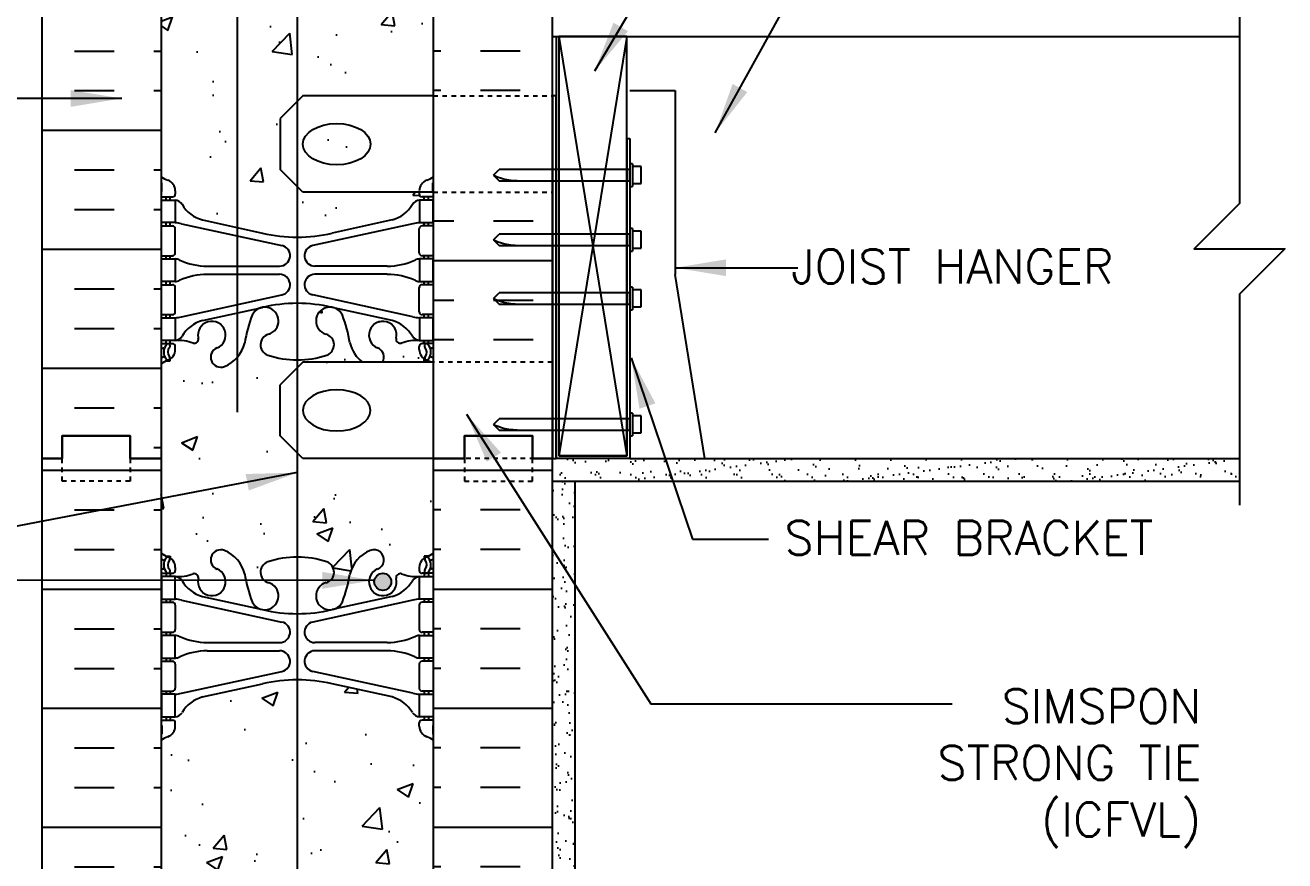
# Model space of a CAD drawing. Header units: inches. Extents: x 118.6 to 165.1, y -18.8 to 53.8.
# Drawn here: x 137.34 to 165.12, y 16.95 to 35.39 of the extents above; entities that cross this region are included whole.
import ezdxf
from ezdxf.enums import TextEntityAlignment as Align

# ---------------------------------------------------------------- set-up
doc = ezdxf.new("R2010")
doc.units = ezdxf.units.IN
doc.header["$LTSCALE"] = 0.5
doc.header["$MEASUREMENT"] = 0
doc.linetypes.add('DASHED2', pattern=[0.375, 0.25, -0.125])
doc.linetypes.add('HIDDEN2', pattern=[0.1875, 0.125, -0.0625])
for name, color, linetype in [('HATCH', 12, 'Continuous'), ('line25', 2, 'Continuous'), ('LINE3', 3, 'Continuous'), ('LINE50', 5, 'Continuous'), ('LINE9', 9, 'Continuous'), ('TEXT', 4, 'Continuous'), ('Web_Edge', 9, 'Continuous')]:
    doc.layers.add(name, color=color, linetype=linetype)
doc.styles.add('DIM', font='romans.shx', dxfattribs={"width": 0.7})
doc.styles.add('ROMANS', font='romans.shx', dxfattribs={"height": 1.125})
doc.dimstyles.new('ext_12', dxfattribs={"dimscale": 12, "dimtxt": 0.09375, "dimasz": 0.09375, "dimexe": 0.09375, "dimexo": 0.0625, "dimgap": 0.0625, "dimtad": 1, "dimdec": 1, "dimzin": 3, "dimdsep": 46, "dimlunit": 4, "dimtxsty": 'DIM', "dimcen": 0.09, "dimdle": 0.09375, "dimclrt": 4, "dimadec": 0, "dimazin": 0, "dimtfac": 1, "dimtdec": 1, "dimtmove": 2, "dimatfit": 3, "dimfxl": 1, "dimfrac": 2, "dimtolj": 1, "dimtzin": 0, "dimarcsym": 0})
pattern_1 = [(37.5, (91.6678, 6.57363), (-0.0157483, 0.481706), [0, -0.38, 0, -0.425, 0, -0.40625]), (7.5, (91.6678, 6.5736), (0.442444, 0.7055365), [0, -0.205, 0, -0.3425, 0, -0.13125]), (327.5, (91.3603, 6.57363), (0.7785355, 0.0014148), [0, -0.125, 0, -0.45, 0, -0.5875]), (317.5, (91.3603, 6.5736), (0.7515317, 0.219419), [0, -0.0625, 0, -0.295, 0, -0.3375])]

msp = doc.modelspace()

# ---------------------------------------------------------------- hatches: boundary and pattern name
at = {"layer": 'HATCH'}
h = msp.add_hatch(dxfattribs=at)
h.set_pattern_fill('AR-CONC', color=256, scale=0.5)
h.paths.add_polyline_path([(143.344, 8.828), (143.344, 7.828), (143.344, 6.828), (144.344, 7.828), (146.344, 7.828), (146.344, 9.917, 0.064398), (146.234, 9.983), (146.144, 9.983), (146.144, 10.024, -0.249069), (146.034, 10.232), (146.034, 10.299, -0.414214), (146.096, 10.362), (146.144, 10.362), (146.144, 10.432), (146.039, 10.432, 0.10046), (145.645, 10.374, -0.601435), (145.526, 10.479, 2.182095), (145.116, 10.266, -1), (144.952, 9.858, -0.24438), (144.504, 10.379, 0.053157), (144.338, 10.993, 1.553132), (143.98, 10.568, -0.735593), (143.992, 10.11, -0.082755), (143.344, 10.002, -0.082755), (142.695, 10.11, -0.735593), (142.708, 10.568, 1.553132), (142.35, 10.993, 0.053157), (142.184, 10.379, -0.24438), (141.736, 9.858, -1), (141.572, 10.266, 2.182095), (141.162, 10.479, -0.601435), (141.042, 10.374, 0.10046), (140.649, 10.432), (140.544, 10.432), (140.544, 10.362), (140.591, 10.362, -0.414214), (140.654, 10.299), (140.654, 10.232, -0.249069), (140.544, 10.024), (140.544, 9.983), (140.454, 9.983, 0.064398), (140.344, 9.917), (140.344, 7.828), (142.344, 7.828)])
h.paths.add_polyline_path([(146.344, 19.609, 0.082415), (146.2, 19.688, -0.317837), (146.034, 19.924), (146.034, 19.991, -0.414214), (146.096, 20.054), (146.144, 20.054), (146.144, 20.124), (146.039, 20.124, -0.188973), (145.883, 20.219, 0.196323), (145.434, 20.565), (144.112, 20.856, 0.057795), (143.344, 20.945, 0.057795), (142.576, 20.856), (141.254, 20.565, 0.196323), (140.805, 20.219, -0.188973), (140.649, 20.124), (140.544, 20.124), (140.544, 20.054), (140.591, 20.054, -0.414214), (140.654, 19.991), (140.654, 19.924, -0.317837), (140.487, 19.688, 0.082415), (140.344, 19.609), (140.344, 14.046, 0.082415), (140.487, 13.967, -0.317837), (140.654, 13.732), (140.654, 13.664, -0.414214), (140.591, 13.602), (140.544, 13.602), (140.544, 13.532), (140.649, 13.532, -0.188973), (140.805, 13.437, 0.196323), (141.254, 13.091), (142.576, 12.8, 0.057795), (143.344, 12.711, 0.057795), (144.112, 12.8), (145.434, 13.091, 0.196323), (145.883, 13.437, -0.188973), (146.039, 13.532), (146.144, 13.532), (146.144, 13.602), (146.096, 13.602, -0.414214), (146.034, 13.664), (146.034, 13.732, -0.317837), (146.2, 13.967, 0.082415), (146.344, 14.046)])
h.paths.add_polyline_path([(146.344, 25.828), (143.469, 25.828), (142.969, 26.328), (142.969, 27.453), (143.469, 27.953), (144.783, 27.953, -0.176192), (144.504, 28.379, 0.053157), (144.338, 28.993, 1.553132), (143.98, 28.568, -0.735593), (143.992, 28.11, -0.082755), (143.344, 28.002, -0.082755), (142.695, 28.11, -0.735593), (142.708, 28.568, 1.553132), (142.35, 28.993, 0.053157), (142.184, 28.379, -0.24438), (141.736, 27.858, -1), (141.572, 28.266, 2.182095), (141.162, 28.479, -0.601435), (141.042, 28.374, 0.10046), (140.649, 28.432), (140.544, 28.432), (140.544, 28.362), (140.591, 28.362, -0.414214), (140.654, 28.299), (140.654, 28.232, -0.249069), (140.544, 28.024), (140.544, 27.983), (140.454, 27.983, 0.064398), (140.344, 27.917), (140.344, 25.828), (140.344, 23.739, 0.064398), (140.454, 23.673), (140.544, 23.673), (140.544, 23.631, -0.249069), (140.654, 23.424), (140.654, 23.356, -0.414214), (140.591, 23.294), (140.544, 23.294), (140.544, 23.224), (140.649, 23.224, 0.10046), (141.042, 23.281, -0.601435), (141.162, 23.176, 2.182095), (141.572, 23.389, -1), (141.736, 23.798, -0.24438), (142.184, 23.277, 0.053157), (142.35, 22.663, 1.553132), (142.708, 23.087, -0.735593), (142.695, 23.545, -0.082755), (143.344, 23.653, -0.082755), (143.992, 23.545, -0.735593), (143.98, 23.087, 1.553132), (144.338, 22.663, 0.053157), (144.504, 23.277, -0.24438), (144.952, 23.798, -1), (145.116, 23.389, 2.182095), (145.526, 23.176, -0.601435), (145.645, 23.281, 0.10046), (146.039, 23.224), (146.144, 23.224), (146.144, 23.294), (146.096, 23.294, -0.414214), (146.034, 23.356), (146.034, 23.424, -0.249069), (146.144, 23.631), (146.144, 23.673), (146.234, 23.673, 0.064398), (146.344, 23.739)])
h.paths.add_polyline_path([(146.034, 28.232), (146.034, 28.299, -0.414214), (146.096, 28.362), (146.144, 28.362), (146.144, 28.432), (146.039, 28.432, 0.10046), (145.645, 28.374, -0.601435), (145.526, 28.479, 2.182095), (145.116, 28.266, -0.455774), (145.225, 27.953), (146.292, 27.953, 0.03269), (146.234, 27.983), (146.144, 27.983), (146.144, 28.024, -0.249069)], flags=17)
edge = h.paths.add_edge_path(flags=17)
edge.add_ellipse((144.214, 26.89), major_axis=(-0.746, 0), ratio=0.610344, start_angle=0, end_angle=360, ccw=False)
edge = h.paths.add_edge_path(flags=17)
edge.add_ellipse((144.214, 32.765), major_axis=(-0.746, 0), ratio=0.610344, start_angle=0, end_angle=360)
h.paths.add_polyline_path([(142.969, 33.328), (143.469, 33.828), (146.344, 33.828), (146.344, 37.609, 0.082415), (146.2, 37.688, -0.317837), (146.034, 37.924), (146.034, 37.991, -0.414214), (146.096, 38.054), (146.144, 38.054), (146.144, 38.124), (146.039, 38.124, -0.188973), (145.883, 38.219, 0.196323), (145.434, 38.565), (144.112, 38.856, 0.057795), (143.344, 38.945, 0.057795), (142.576, 38.856), (141.254, 38.565, 0.196323), (140.805, 38.219, -0.188973), (140.649, 38.124), (140.544, 38.124), (140.544, 38.054), (140.591, 38.054, -0.414214), (140.654, 37.991), (140.654, 37.924, -0.317837), (140.487, 37.688, 0.082415), (140.344, 37.609), (140.344, 32.046, 0.082415), (140.487, 31.967, -0.317837), (140.654, 31.732), (140.654, 31.664, -0.414214), (140.591, 31.602), (140.544, 31.602), (140.544, 31.532), (140.649, 31.532, -0.188973), (140.805, 31.437, 0.196323), (141.254, 31.091), (142.576, 30.8, 0.057795), (143.344, 30.711, 0.057795), (144.112, 30.8), (145.434, 31.091, 0.196323), (145.883, 31.437, -0.188973), (146.039, 31.532), (146.144, 31.532), (146.144, 31.602), (146.096, 31.602, -0.414214), (146.034, 31.664), (146.034, 31.703), (143.469, 31.703), (142.969, 32.203)])
h.paths.add_polyline_path([(146.2, 49.967, 0.082415), (146.344, 50.046), (146.344, 52.828), (144.344, 52.828), (143.344, 51.828), (143.344, 53.828), (142.344, 52.828), (140.344, 52.828), (140.344, 50.046, 0.082415), (140.487, 49.967, -0.317837), (140.654, 49.732), (140.654, 49.664, -0.414214), (140.591, 49.602), (140.544, 49.602), (140.544, 49.532), (140.649, 49.532, -0.188973), (140.805, 49.437, 0.196323), (141.254, 49.091), (142.576, 48.8, 0.057795), (143.344, 48.711, 0.057795), (144.112, 48.8), (145.434, 49.091, 0.196323), (145.883, 49.437, -0.188973), (146.039, 49.532), (146.144, 49.532), (146.144, 49.602), (146.096, 49.602, -0.414214), (146.034, 49.664), (146.034, 49.732, -0.317837)])
h = msp.add_hatch(dxfattribs=at)
h.set_pattern_fill('INSUL', color=256, scale=7, style=0)
h.set_pattern_definition([(0, (-2785.8178, -371.1817), (0, 2.625), []), (0, (-2785.8178, -370.3067), (0, 2.625), [0.875, -0.875]), (0, (-2785.8178, -369.4317), (0, 2.625), [0.875, -0.875])])
h.paths.add_polyline_path([(137.719, 25.828), (138.156, 25.828), (138.156, 26.328), (139.656, 26.328), (139.656, 25.828), (140.344, 25.828), (140.344, 43.828), (139.656, 43.828), (139.656, 44.328), (138.156, 44.328), (138.156, 43.828), (137.719, 43.828)])
h = msp.add_hatch(dxfattribs=at)
h.set_pattern_fill('INSUL', color=256, scale=7, style=0)
h.set_pattern_definition([(180, (3072.5054, -371.1817), (0, 2.625), []), (180, (3072.5054, -370.3067), (0, 2.625), [0.875, -0.875]), (180, (3072.5054, -369.4317), (0, 2.625), [0.875, -0.875])])
h.paths.add_polyline_path([(146.344, 33.828), (148.969, 33.828), (148.969, 43.828), (148.531, 43.828), (148.531, 44.328), (147.031, 44.328), (147.031, 43.828), (146.344, 43.828)])
h = msp.add_hatch(dxfattribs=at)
h.set_pattern_fill('INSUL', color=256, scale=7, style=0)
h.set_pattern_definition([(0, (91.6678, 6.5736), (0, 2.625), []), (0, (91.6678, 7.4486), (0, 2.625), [0.875, -0.875]), (0, (91.6678, 8.3236), (0, 2.625), [0.875, -0.875])])
h.paths.add_polyline_path([(148.969, 31.703), (146.344, 31.703), (146.344, 27.953), (148.969, 27.953)])
h = msp.add_hatch(dxfattribs=at)
h.set_pattern_fill('AR-CONC', color=256, scale=0.25, style=0)
h.set_pattern_definition([(50, (91.6678, 6.5736), (1.79315, -0.15688), [0.1875, -2.0625]), (355, (91.6678, 6.5736), (-0.34688, 1.88048), [0.15, -1.65]), (100.4514, (91.8172, 6.5606), (1.446273, 1.7236), [0.15935, -1.752855]), (46.184, (91.6678, 7.0736), (2.6681, -0.4138), [0.28125, -3.09375]), (96.6356, (91.8901, 7.0391), (2.33666, 2.4353), [0.23903, -2.62928]), (351.184, (91.6678, 7.0736), (2.33665, 2.4353), [0.225, -2.475]), (21, (91.9178, 6.9486), (1.492268, -1.006547), [0.1875, -2.0625]), (326, (91.9178, 6.9486), (0.60829, 1.812875), [0.15, -1.65]), (71.4514, (92.0421, 6.8648), (2.100557, 0.806326), [0.15935, -1.752855]), (37.5, (91.6678, 6.5736), (0.0303996, 0.8322346), [0, -1.63, 0, -1.675, 0, -1.65625]), (7.5, (91.6678, 6.5736), (0.657674, 0.986029), [0, -0.955, 0, -1.5925, 0, -0.63125]), (327.5, (91.1103, 6.5736), (1.334556, -0.056387), [0, -0.625, 0, -1.95, 0, -2.5875]), (317.5, (90.8603, 6.5736), (1.457965, 0.250262), [0, -0.8125, 0, -1.295, 0, -1.8375])])
h.paths.add_polyline_path([(146.034, 28.232), (146.034, 28.299, -0.414214), (146.096, 28.362), (146.144, 28.362), (146.144, 28.432), (146.039, 28.432, 0.10046), (145.645, 28.374, -0.601435), (145.526, 28.479, 2.182095), (145.116, 28.266, -0.455774), (145.225, 27.953), (146.292, 27.953, 0.03269), (146.234, 27.983), (146.144, 27.983), (146.144, 28.024, -0.249069)])
h = msp.add_hatch(dxfattribs=at)
h.set_pattern_fill('INSUL', color=256, scale=7, style=0)
h.set_pattern_definition([(0, (-2785.8178, -389.1817), (0, 2.625), []), (0, (-2785.8178, -388.3067), (0, 2.625), [0.875, -0.875]), (0, (-2785.8178, -387.4317), (0, 2.625), [0.875, -0.875])])
h.paths.add_polyline_path([(137.719, 7.828), (138.156, 7.828), (138.156, 8.328), (139.656, 8.328), (139.656, 7.828), (140.344, 7.828), (140.344, 25.828), (139.656, 25.828), (139.656, 26.328), (138.156, 26.328), (138.156, 25.828), (137.719, 25.828)])
h = msp.add_hatch(dxfattribs=at)
h.set_pattern_fill('INSUL', color=256, scale=7, style=0)
h.set_pattern_definition([(180, (3072.5054, -389.1817), (0, 2.625), []), (180, (3072.5054, -388.3067), (0, 2.625), [0.875, -0.875]), (180, (3072.5054, -387.4317), (0, 2.625), [0.875, -0.875])])
h.paths.add_polyline_path([(148.969, 7.828), (148.531, 7.828), (148.531, 8.328), (147.031, 8.328), (147.031, 7.828), (146.344, 7.828), (146.344, 25.828), (147.031, 25.828), (147.031, 26.328), (148.531, 26.328), (148.531, 25.828), (148.969, 25.828)])
h = msp.add_hatch(dxfattribs=at)
h.set_pattern_fill('AR-SAND', color=256, scale=0.25, style=0)
h.set_pattern_definition(pattern_1)
h.paths.add_polyline_path([(164.12, 25.328), (164.12, 25.828), (150.674, 25.828), (149.049, 25.828), (148.969, 25.828), (148.969, 25.328)])
h = msp.add_hatch(dxfattribs=at)
h.set_pattern_fill('AR-SAND', color=256, scale=0.25, style=0)
h.set_pattern_definition(pattern_1)
h.paths.add_polyline_path([(149.469, 25.328), (148.969, 25.328), (148.969, 7.828), (149.469, 7.828)])
at = {"layer": 'LINE3'}
msp.add_hatch(color=256, dxfattribs=at).paths.add_polyline_path([(145.416, 23.106, 1), (145.041, 23.106, 1)])

# ---------------------------------------------------------------- linework, layer by layer
at = {"layer": 'HATCH'}
for p, q in [((149.111, 35.14), (150.611, 25.89)), ((150.611, 35.14), (149.111, 25.89))]:
    msp.add_line(p, q, dxfattribs=at)
at = {"layer": 'line25'}
for p, q in [((140.344, 43.828), (140.344, 25.828)), ((146.344, 20.203), (146.344, 43.828)), ((148.969, 35.14), (164.12, 35.14)), ((150.611, 32.89), (150.611, 25.89)), ((150.611, 25.89), (149.111, 25.89)), ((140.344, 25.828), (140.344, 7.828)), ((150.674, 25.828), (164.12, 25.828)), ((150.674, 25.828), (151.986, 25.828)), ((146.344, 7.828), (146.344, 20.203))]:
    msp.add_line(p, q, dxfattribs=at)
at = {"layer": 'line25', "color": 9}
for p, q in [((150.736, 32.332), (150.674, 32.332)), ((150.674, 32.332), (150.674, 31.832)), ((150.736, 32.332), (150.736, 31.832)), ((150.924, 32.269), (150.736, 32.269)), ((150.924, 31.894), (150.924, 32.269)), ((147.674, 32.082), (147.799, 32.207)), ((147.674, 32.082), (147.799, 31.957)), ((150.674, 31.832), (150.736, 31.832)), ((150.736, 31.894), (150.924, 31.894)), ((150.736, 30.903), (150.674, 30.903)), ((150.674, 30.903), (150.674, 30.403)), ((150.736, 30.903), (150.736, 30.403)), ((150.924, 30.841), (150.736, 30.841)), ((150.924, 30.466), (150.924, 30.841)), ((147.674, 30.653), (147.799, 30.778)), ((147.674, 30.653), (147.799, 30.528)), ((150.674, 30.403), (150.736, 30.403)), ((150.736, 30.466), (150.924, 30.466)), ((147.674, 29.359), (147.799, 29.484)), ((150.736, 29.609), (150.674, 29.609)), ((150.674, 29.609), (150.674, 29.109)), ((150.736, 29.609), (150.736, 29.109)), ((150.924, 29.547), (150.736, 29.547)), ((150.924, 29.172), (150.924, 29.547)), ((147.674, 29.359), (147.799, 29.234)), ((150.736, 29.172), (150.924, 29.172)), ((150.674, 29.109), (150.736, 29.109)), ((147.674, 26.58), (147.799, 26.705)), ((150.736, 26.83), (150.674, 26.83)), ((150.674, 26.83), (150.674, 26.33)), ((150.736, 26.83), (150.736, 26.33)), ((150.924, 26.768), (150.736, 26.768)), ((150.924, 26.393), (150.924, 26.768)), ((147.674, 26.58), (147.799, 26.455)), ((150.736, 26.393), (150.924, 26.393)), ((150.674, 26.33), (150.736, 26.33))]:
    msp.add_line(p, q, dxfattribs=at)
at = {"layer": 'line25'}
msp.add_lwpolyline([(149.111, 25.89), (150.611, 25.89), (150.611, 35.14), (149.111, 35.14)], close=True, dxfattribs=at)
at = {"layer": 'line25', "color": 9}
for points in [[(147.799, 31.957), (150.674, 31.957), (150.674, 32.207), (147.799, 32.207)], [(147.799, 30.528), (150.674, 30.528), (150.674, 30.778), (147.799, 30.778)], [(147.799, 29.234), (150.674, 29.234), (150.674, 29.484), (147.799, 29.484)], [(147.799, 26.455), (150.674, 26.455), (150.674, 26.705), (147.799, 26.705)]]:
    msp.add_lwpolyline(points, dxfattribs=at)
for points in [[(147.674, 32.082), (147.872, 32.004), (148.243, 31.957)], [(147.674, 30.653), (147.872, 30.576), (148.243, 30.528)], [(147.674, 29.359), (147.872, 29.282), (148.243, 29.234)], [(147.674, 26.58), (147.872, 26.503), (148.243, 26.455)]]:
    msp.add_spline(points, degree=3, dxfattribs=at)
at = {"layer": 'LINE3'}
for p, q in [((142.023, 26.851), (142.023, 52.828)), ((143.344, 42.387), (143.344, 8.828))]:
    msp.add_line(p, q, dxfattribs=at)
msp.add_circle((145.229, 23.106), 0.188, dxfattribs=at)
at = {"layer": 'LINE50'}
for p, q in [((137.719, 25.828), (137.719, 43.828)), ((148.969, 25.828), (148.969, 43.828)), ((137.719, 7.828), (137.719, 25.828)), ((148.969, 7.828), (148.969, 25.828))]:
    msp.add_line(p, q, dxfattribs=at)
for points in [[(140.344, 25.828), (139.656, 25.828), (139.656, 26.328), (138.156, 26.328), (138.156, 25.828), (137.719, 25.828)], [(137.719, 25.828), (138.156, 25.828), (138.156, 26.328), (139.656, 26.328), (139.656, 25.828), (140.344, 25.828)], [(146.344, 25.828), (147.031, 25.828), (147.031, 26.328), (148.531, 26.328), (148.531, 25.828), (148.969, 25.828)], [(148.969, 25.828), (148.531, 25.828), (148.531, 26.328), (147.031, 26.328), (147.031, 25.828), (146.344, 25.828)]]:
    msp.add_lwpolyline(points, dxfattribs=at)
at = {"layer": 'LINE9'}
for p, q in [((149.049, 35.14), (149.049, 25.828)), ((150.674, 33.946), (151.674, 33.946)), ((151.674, 33.946), (151.674, 29.887)), ((143.469, 33.828), (142.969, 33.328)), ((146.344, 33.828), (143.469, 33.828)), ((150.611, 32.89), (150.674, 32.89)), ((150.674, 32.89), (150.674, 25.828)), ((143.469, 31.703), (142.969, 32.203)), ((146.344, 31.703), (143.469, 31.703)), ((152.332, 25.828), (151.674, 29.887)), ((143.469, 27.953), (142.969, 27.453)), ((146.344, 27.953), (143.469, 27.953)), ((143.469, 25.828), (142.969, 26.328)), ((146.344, 25.828), (143.469, 25.828)), ((150.674, 25.828), (149.049, 25.828)), ((148.969, 25.328), (164.12, 25.328)), ((149.469, 7.828), (149.469, 25.328))]:
    msp.add_line(p, q, dxfattribs=at)
at = {"layer": 'LINE9', "linetype": 'HIDDEN2'}
for p, q in [((146.344, 33.828), (148.969, 33.828)), ((146.344, 31.703), (148.969, 31.703)), ((148.969, 27.953), (146.344, 27.953)), ((148.969, 25.828), (146.344, 25.828))]:
    msp.add_line(p, q, dxfattribs=at)
at = {"layer": 'LINE9', "color": 251}
for p, q in [((140.354, 31.722), (140.354, 31.908)), ((140.654, 31.732), (140.654, 31.664)), ((146.034, 31.703), (146.034, 31.664)), ((146.334, 31.722), (146.334, 31.908)), ((140.344, 31.602), (140.591, 31.602)), ((140.454, 31.532), (140.454, 31.602)), ((140.544, 31.532), (140.544, 31.602)), ((146.344, 31.602), (146.096, 31.602)), ((146.144, 31.532), (146.144, 31.602)), ((146.234, 31.532), (146.234, 31.602)), ((140.344, 30.962), (140.591, 30.962)), ((140.454, 30.962), (140.454, 31.032)), ((140.544, 30.962), (140.544, 31.032)), ((140.654, 30.364), (140.654, 30.899)), ((140.793, 31.008), (143.004, 30.526)), ((141.254, 31.091), (142.576, 30.8)), ((145.895, 31.008), (143.684, 30.526)), ((145.434, 31.091), (144.112, 30.8)), ((146.034, 30.364), (146.034, 30.899)), ((146.344, 30.962), (146.096, 30.962)), ((146.144, 30.962), (146.144, 31.032)), ((146.234, 30.962), (146.234, 31.032)), ((140.344, 30.302), (140.591, 30.302)), ((140.454, 30.232), (140.454, 30.302)), ((140.544, 30.232), (140.544, 30.302)), ((146.344, 30.302), (146.096, 30.302)), ((146.144, 30.232), (146.144, 30.302)), ((146.234, 30.232), (146.234, 30.302)), ((141.359, 30.072), (142.955, 30.072)), ((145.329, 30.072), (143.733, 30.072)), ((140.454, 29.662), (140.454, 29.732)), ((140.544, 29.662), (140.544, 29.732)), ((141.359, 29.892), (142.955, 29.892)), ((145.329, 29.892), (143.733, 29.892)), ((146.144, 29.662), (146.144, 29.732)), ((146.234, 29.662), (146.234, 29.732)), ((140.344, 29.662), (140.591, 29.662)), ((140.654, 29.064), (140.654, 29.599)), ((146.034, 29.064), (146.034, 29.599)), ((146.344, 29.662), (146.096, 29.662)), ((140.793, 28.955), (143.004, 29.437)), ((145.895, 28.955), (143.684, 29.437)), ((140.344, 29.002), (140.591, 29.002)), ((140.454, 28.932), (140.454, 29.002)), ((140.544, 28.932), (140.544, 29.002)), ((141.254, 28.873), (142.576, 29.163)), ((145.434, 28.873), (144.112, 29.163)), ((146.344, 29.002), (146.096, 29.002)), ((146.144, 28.932), (146.144, 29.002)), ((146.234, 28.932), (146.234, 29.002)), ((140.344, 28.362), (140.591, 28.362)), ((140.454, 28.362), (140.454, 28.432)), ((140.544, 28.362), (140.544, 28.432)), ((146.344, 28.362), (146.096, 28.362)), ((146.144, 28.362), (146.144, 28.432)), ((146.234, 28.362), (146.234, 28.432)), ((140.344, 28.262), (140.386, 28.262)), ((140.654, 28.232), (140.654, 28.299)), ((146.034, 28.232), (146.034, 28.299)), ((146.344, 28.262), (146.302, 28.262)), ((140.454, 27.983), (140.544, 27.983)), ((140.544, 27.983), (140.544, 28.024)), ((146.144, 27.983), (146.144, 28.024)), ((146.234, 27.983), (146.144, 27.983))]:
    msp.add_line(p, q, dxfattribs=at)
at = {"layer": 'LINE9'}
for points in [[(164.12, 36.578), (164.12, 34.21)], [(164.12, 34.21), (164.12, 31.453), (163.12, 30.453), (165.12, 30.453), (164.12, 29.453), (164.12, 24.799)], [(142.969, 33.328), (142.969, 32.203)], [(142.969, 26.328), (142.969, 27.453)]]:
    msp.add_lwpolyline(points, dxfattribs=at)
msp.add_lwpolyline([(148.969, 25.828), (149.049, 25.828), (149.049, 33.828), (148.969, 33.828)], close=True, dxfattribs=at)
at = {"layer": 'LINE9', "color": 251}
for points in [[(140.349, 31.532), (140.649, 31.532), (140.649, 31.032), (140.349, 31.032)], [(146.339, 31.532), (146.039, 31.532), (146.039, 31.032), (146.339, 31.032)], [(140.349, 30.232), (140.649, 30.232), (140.649, 29.732), (140.349, 29.732)], [(146.339, 30.232), (146.039, 30.232), (146.039, 29.732), (146.339, 29.732)], [(140.349, 28.932), (140.649, 28.932), (140.649, 28.432), (140.349, 28.432)], [(146.339, 28.932), (146.039, 28.932), (146.039, 28.432), (146.339, 28.432)]]:
    msp.add_lwpolyline(points, close=True, dxfattribs=at)
at = {"layer": 'LINE9', "linetype": 'DASHED2', "ltscale": 0.15}
for points in [[(139.656, 25.828), (139.656, 25.828), (139.656, 25.328), (138.156, 25.328), (138.156, 25.828), (138.156, 25.828)], [(147.031, 25.828), (147.031, 25.828), (147.031, 25.328), (148.531, 25.328), (148.531, 25.828), (148.531, 25.828)]]:
    msp.add_lwpolyline(points, dxfattribs=at)
at = {"layer": 'LINE9', "color": 251}
for centre, radius, start, end in [((140.654, 32.439), 0.5, 231.6833, 250.5288), ((140.404, 31.732), 0.25, 0, 70.5288), ((146.284, 31.732), 0.25, 109.4712, 180), ((146.034, 32.439), 0.5, 289.4712, 308.3167), ((140.334, 31.908), 0.02, 360, 58.927), ((140.654, 32.439), 0.6, 238.8907, 238.927), ((140.334, 31.722), 0.02, 299.988, 360), ((146.354, 31.908), 0.02, 121.073, 180), ((146.354, 31.722), 0.02, 180, 240.012), ((146.034, 32.439), 0.6, 301.073, 301.1093), ((140.591, 31.664), 0.0625, 270, 0), ((140.606, 31.285), 0.25, 37.2777, 80.0823), ((141.453, 31.814), 0.75, 210.155, 254.5838), ((145.234, 31.814), 0.75, 285.4162, 329.845), ((146.082, 31.285), 0.25, 99.9177, 142.7223), ((146.096, 31.664), 0.0625, 180, 270), ((140.591, 30.899), 0.0625, 0, 90), ((140.558, 30.036), 1, 76.4291, 84.7991), ((146.129, 30.036), 1, 95.2009, 103.5709), ((146.096, 30.899), 0.0625, 90, 180), ((143.344, 34.067), 3.356, 256.7692, 270), ((143.344, 34.067), 3.356, 270, 283.2308), ((140.591, 30.364), 0.0625, 270, 0), ((142.955, 30.302), 0.23, 270, 77.6055), ((143.733, 30.302), 0.23, 102.3945, 270), ((146.096, 30.364), 0.0625, 180, 270), ((140.645, 30.013), 0.219, 60.4937, 88.92), ((140.645, 30.013), 0.219, 60.4937, 88.92), ((141.389, 31.671), 1.6, 246.5673, 268.9203), ((141.389, 31.671), 1.6, 246.5673, 268.9203), ((145.299, 31.671), 1.6, 271.0797, 293.4327), ((145.299, 31.671), 1.6, 271.0797, 293.4327), ((146.043, 30.013), 0.219, 91.08, 119.5063), ((146.043, 30.013), 0.219, 91.08, 119.5063), ((140.645, 29.95), 0.219, 271.08, 299.5063), ((141.389, 28.292), 1.6, 91.0797, 113.4327), ((142.955, 29.662), 0.23, 282.3945, 90), ((143.733, 29.662), 0.23, 90, 257.6055), ((145.299, 28.292), 1.6, 66.5673, 88.9203), ((146.043, 29.95), 0.219, 240.4937, 268.92), ((140.591, 29.599), 0.0625, 0, 90), ((146.096, 29.599), 0.0625, 90, 180), ((142.625, 28.862), 0.305, 285.7253, 154.6218), ((143.344, 25.896), 3.356, 90, 103.2308), ((143.344, 25.896), 3.356, 76.7692, 90), ((144.062, 28.862), 0.305, 25.3782, 254.2747), ((140.591, 29.064), 0.0625, 270, 0), ((140.558, 29.928), 1, 275.2009, 283.5709), ((145.147, 27.908), 3, 158.8016, 170.9727), ((141.541, 27.908), 3, 9.0273, 21.1984), ((146.129, 29.928), 1, 256.4291, 264.7991), ((146.096, 29.064), 0.0625, 180, 270), ((141.453, 28.15), 0.75, 105.4162, 149.845), ((141.459, 28.55), 0.305, 291.8037, 193.3205), ((145.229, 28.55), 0.305, 346.6795, 248.1963), ((145.234, 28.15), 0.75, 30.155, 74.5838), ((140.648, 28.177), 0.25, 137.5391, 219.8855), ((140.496, 28.315), 0.045, 317.5391, 137.5391), ((140.591, 28.299), 0.0625, 360, 90), ((140.606, 28.678), 0.25, 279.9177, 322.7223), ((140.705, 27.433), 1, 70.0933, 93.2121), ((141.074, 28.459), 0.09, 251.1349, 13.3205), ((141.459, 28.55), 0.745, 291.8037, 346.7348), ((142.773, 28.337), 0.24, 105.7253, 251.077), ((143.915, 28.337), 0.24, 288.923, 74.2747), ((145.229, 28.55), 0.745, 193.2652, 233.2352), ((145.613, 28.459), 0.09, 166.6795, 288.8651), ((145.983, 27.433), 1, 86.7879, 109.9067), ((146.082, 28.678), 0.25, 217.2777, 260.0823), ((146.096, 28.299), 0.0625, 90, 180), ((146.191, 28.315), 0.045, 42.4609, 222.4609), ((146.04, 28.177), 0.25, 320.1145, 42.4609), ((140.654, 27.525), 0.6, 114.9252, 121.1093), ((140.386, 28.242), 0.02, 345.8459, 90), ((140.393, 28.087), 0.02, 294.9252, 19.2084), ((140.49, 28.046), 0.045, 218.552, 40.8121), ((140.404, 28.232), 0.25, 289.4712, 360), ((140.648, 28.177), 0.16, 137.5391, 219.9999), ((141.654, 28.062), 0.22, 111.8037, 291.8037), ((143.344, 30.002), 2, 251.077, 270), ((143.344, 30.002), 2, 270, 288.923), ((145.034, 28.062), 0.22, 330.1872, 68.1963), ((146.284, 28.232), 0.25, 180, 250.5288), ((146.198, 28.046), 0.045, 139.1879, 321.448), ((146.04, 28.177), 0.16, 320.0001, 42.4609), ((146.295, 28.087), 0.02, 160.7916, 245.0748), ((146.302, 28.242), 0.02, 90, 194.1541), ((146.034, 27.525), 0.6, 58.8907, 65.0748), ((140.654, 27.525), 0.5, 109.4712, 128.3167), ((146.034, 27.525), 0.5, 58.9324, 70.5288)]:
    msp.add_arc(centre, radius, start, end, dxfattribs=at)
at = {"layer": 'LINE9'}
msp.add_ellipse((144.214, 32.765), major_axis=(-0.746, 0), ratio=0.610344, dxfattribs=at)
at = {"layer": 'LINE9', "extrusion": (0, 0, -1)}
msp.add_ellipse((144.214, 26.89), major_axis=(-0.746, 0), ratio=0.610344, dxfattribs=at)
at = {"layer": 'Web_Edge'}
for p, q in [((140.454, 23.673), (140.544, 23.673)), ((140.454, 23.673), (140.544, 23.673)), ((140.544, 23.673), (140.544, 23.631)), ((140.544, 23.673), (140.544, 23.631)), ((146.234, 23.673), (146.144, 23.673)), ((146.144, 23.673), (146.144, 23.631)), ((146.234, 23.673), (146.144, 23.673)), ((146.144, 23.673), (146.144, 23.631)), ((140.344, 23.394), (140.386, 23.394)), ((140.344, 23.394), (140.386, 23.394)), ((140.654, 23.424), (140.654, 23.356)), ((140.654, 23.424), (140.654, 23.356)), ((146.034, 23.424), (146.034, 23.356)), ((146.034, 23.424), (146.034, 23.356)), ((146.344, 23.394), (146.302, 23.394)), ((146.344, 23.394), (146.302, 23.394)), ((140.344, 23.294), (140.591, 23.294)), ((140.344, 23.294), (140.591, 23.294)), ((140.454, 23.294), (140.454, 23.224)), ((140.454, 23.294), (140.454, 23.224)), ((140.544, 23.294), (140.544, 23.224)), ((140.544, 23.294), (140.544, 23.224)), ((146.344, 23.294), (146.096, 23.294)), ((146.344, 23.294), (146.096, 23.294)), ((146.144, 23.294), (146.144, 23.224)), ((146.144, 23.294), (146.144, 23.224)), ((146.234, 23.294), (146.234, 23.224)), ((146.234, 23.294), (146.234, 23.224)), ((141.254, 22.783), (142.576, 22.492)), ((141.254, 22.783), (142.576, 22.492)), ((145.434, 22.783), (144.112, 22.492)), ((145.434, 22.783), (144.112, 22.492)), ((140.344, 22.654), (140.591, 22.654)), ((140.344, 22.654), (140.591, 22.654)), ((140.454, 22.724), (140.454, 22.654)), ((140.454, 22.724), (140.454, 22.654)), ((140.544, 22.724), (140.544, 22.654)), ((140.544, 22.724), (140.544, 22.654)), ((140.654, 22.591), (140.654, 22.056)), ((140.654, 22.591), (140.654, 22.056)), ((140.793, 22.7), (143.004, 22.219)), ((140.793, 22.7), (143.004, 22.219)), ((145.895, 22.7), (143.684, 22.219)), ((145.895, 22.7), (143.684, 22.219)), ((146.034, 22.591), (146.034, 22.056)), ((146.034, 22.591), (146.034, 22.056)), ((146.344, 22.654), (146.096, 22.654)), ((146.344, 22.654), (146.096, 22.654)), ((146.144, 22.724), (146.144, 22.654)), ((146.144, 22.724), (146.144, 22.654)), ((146.234, 22.724), (146.234, 22.654)), ((146.234, 22.724), (146.234, 22.654)), ((140.344, 21.994), (140.591, 21.994)), ((140.344, 21.994), (140.591, 21.994)), ((140.454, 21.994), (140.454, 21.924)), ((140.454, 21.994), (140.454, 21.924)), ((140.544, 21.994), (140.544, 21.924)), ((140.544, 21.994), (140.544, 21.924)), ((146.344, 21.994), (146.096, 21.994)), ((146.344, 21.994), (146.096, 21.994)), ((146.144, 21.994), (146.144, 21.924)), ((146.144, 21.994), (146.144, 21.924)), ((146.234, 21.994), (146.234, 21.924)), ((146.234, 21.994), (146.234, 21.924)), ((141.359, 21.764), (142.955, 21.764)), ((141.359, 21.764), (142.955, 21.764)), ((145.329, 21.764), (143.733, 21.764)), ((145.329, 21.764), (143.733, 21.764)), ((140.454, 21.424), (140.454, 21.354)), ((140.454, 21.424), (140.454, 21.354)), ((140.544, 21.424), (140.544, 21.354)), ((140.544, 21.424), (140.544, 21.354)), ((141.359, 21.584), (142.955, 21.584)), ((141.359, 21.584), (142.955, 21.584)), ((145.329, 21.584), (143.733, 21.584)), ((145.329, 21.584), (143.733, 21.584)), ((146.144, 21.424), (146.144, 21.354)), ((146.144, 21.424), (146.144, 21.354)), ((146.234, 21.424), (146.234, 21.354)), ((146.234, 21.424), (146.234, 21.354)), ((140.344, 21.354), (140.591, 21.354)), ((140.344, 21.354), (140.591, 21.354)), ((140.654, 21.291), (140.654, 20.756)), ((140.654, 21.291), (140.654, 20.756)), ((140.793, 20.648), (143.004, 21.129)), ((140.793, 20.648), (143.004, 21.129)), ((145.895, 20.648), (143.684, 21.129)), ((145.895, 20.648), (143.684, 21.129)), ((146.034, 21.291), (146.034, 20.756)), ((146.034, 21.291), (146.034, 20.756)), ((146.344, 21.354), (146.096, 21.354)), ((146.344, 21.354), (146.096, 21.354)), ((141.254, 20.565), (142.576, 20.856)), ((141.254, 20.565), (142.576, 20.856)), ((145.434, 20.565), (144.112, 20.856)), ((145.434, 20.565), (144.112, 20.856)), ((140.344, 20.694), (140.591, 20.694)), ((140.344, 20.694), (140.591, 20.694)), ((140.454, 20.694), (140.454, 20.624)), ((140.454, 20.694), (140.454, 20.624)), ((140.544, 20.694), (140.544, 20.624)), ((140.544, 20.694), (140.544, 20.624)), ((146.344, 20.694), (146.096, 20.694)), ((146.344, 20.694), (146.096, 20.694)), ((146.144, 20.694), (146.144, 20.624)), ((146.144, 20.694), (146.144, 20.624)), ((146.234, 20.694), (146.234, 20.624)), ((146.234, 20.694), (146.234, 20.624)), ((140.344, 20.054), (140.591, 20.054)), ((140.344, 20.054), (140.591, 20.054)), ((140.454, 20.124), (140.454, 20.054)), ((140.454, 20.124), (140.454, 20.054)), ((140.544, 20.124), (140.544, 20.054)), ((140.544, 20.124), (140.544, 20.054)), ((146.344, 20.054), (146.096, 20.054)), ((146.344, 20.054), (146.096, 20.054)), ((146.144, 20.124), (146.144, 20.054)), ((146.144, 20.124), (146.144, 20.054)), ((146.234, 20.124), (146.234, 20.054)), ((146.234, 20.124), (146.234, 20.054)), ((140.354, 19.934), (140.354, 19.748)), ((140.354, 19.934), (140.354, 19.748)), ((140.654, 19.924), (140.654, 19.991)), ((140.654, 19.924), (140.654, 19.991)), ((146.034, 19.924), (146.034, 19.991)), ((146.034, 19.924), (146.034, 19.991)), ((146.334, 19.934), (146.334, 19.748)), ((146.334, 19.934), (146.334, 19.748))]:
    msp.add_line(p, q, dxfattribs=at)
for points in [[(140.349, 22.724), (140.649, 22.724), (140.649, 23.224), (140.349, 23.224)], [(140.349, 22.724), (140.649, 22.724), (140.649, 23.224), (140.349, 23.224)], [(146.339, 22.724), (146.039, 22.724), (146.039, 23.224), (146.339, 23.224)], [(146.339, 22.724), (146.039, 22.724), (146.039, 23.224), (146.339, 23.224)], [(140.349, 21.424), (140.649, 21.424), (140.649, 21.924), (140.349, 21.924)], [(140.349, 21.424), (140.649, 21.424), (140.649, 21.924), (140.349, 21.924)], [(146.339, 21.424), (146.039, 21.424), (146.039, 21.924), (146.339, 21.924)], [(146.339, 21.424), (146.039, 21.424), (146.039, 21.924), (146.339, 21.924)], [(140.349, 20.124), (140.649, 20.124), (140.649, 20.624), (140.349, 20.624)], [(140.349, 20.124), (140.649, 20.124), (140.649, 20.624), (140.349, 20.624)], [(146.339, 20.124), (146.039, 20.124), (146.039, 20.624), (146.339, 20.624)], [(146.339, 20.124), (146.039, 20.124), (146.039, 20.624), (146.339, 20.624)]]:
    msp.add_lwpolyline(points, close=True, dxfattribs=at)
for centre, radius, start, end in [((140.654, 24.131), 0.5, 231.6833, 250.5288), ((140.654, 24.131), 0.5, 231.6833, 250.5288), ((140.654, 24.131), 0.6, 238.8907, 245.0748), ((140.654, 24.131), 0.6, 238.8907, 245.0748), ((140.648, 23.479), 0.25, 140.1145, 222.4609), ((140.648, 23.479), 0.25, 140.1145, 222.4609), ((140.49, 23.609), 0.045, 319.1879, 141.448), ((140.49, 23.609), 0.045, 319.1879, 141.448), ((140.404, 23.424), 0.25, 0, 70.5288), ((140.404, 23.424), 0.25, 0, 70.5288), ((141.654, 23.593), 0.22, 68.1963, 248.1963), ((141.654, 23.593), 0.22, 68.1963, 248.1963), ((141.459, 23.106), 0.745, 13.2652, 68.1963), ((141.459, 23.106), 0.745, 13.2652, 68.1963), ((143.344, 21.653), 2, 90, 108.923), ((143.344, 21.653), 2, 90, 108.923), ((143.344, 21.653), 2, 71.077, 90), ((143.344, 21.653), 2, 71.077, 90), ((145.229, 23.106), 0.745, 111.8037, 166.7348), ((145.229, 23.106), 0.745, 111.8037, 166.7348), ((145.034, 23.593), 0.22, 291.8037, 111.8037), ((145.034, 23.593), 0.22, 291.8037, 111.8037), ((146.284, 23.424), 0.25, 109.4712, 180), ((146.284, 23.424), 0.25, 109.4712, 180), ((146.198, 23.609), 0.045, 38.552, 220.8121), ((146.198, 23.609), 0.045, 38.552, 220.8121), ((146.034, 24.131), 0.5, 289.4712, 308.3167), ((146.034, 24.131), 0.5, 289.4712, 308.3167), ((146.04, 23.479), 0.25, 317.5391, 39.8855), ((146.04, 23.479), 0.25, 317.5391, 39.8855), ((146.034, 24.131), 0.6, 294.9252, 301.1093), ((146.034, 24.131), 0.6, 294.9252, 301.1093), ((140.386, 23.414), 0.02, 270, 14.1541), ((140.386, 23.414), 0.02, 270, 14.1541), ((140.393, 23.569), 0.02, 340.7916, 65.0748), ((140.393, 23.569), 0.02, 340.7916, 65.0748), ((140.496, 23.34), 0.045, 222.4609, 42.4609), ((140.496, 23.34), 0.045, 222.4609, 42.4609), ((140.648, 23.479), 0.16, 140.0001, 222.4609), ((140.648, 23.479), 0.16, 140.0001, 222.4609), ((140.591, 23.356), 0.0625, 270, 0), ((140.591, 23.356), 0.0625, 270, 0), ((141.459, 23.106), 0.305, 166.6795, 68.1963), ((141.459, 23.106), 0.305, 166.6795, 68.1963), ((142.773, 23.318), 0.24, 108.923, 254.2747), ((142.773, 23.318), 0.24, 108.923, 254.2747), ((143.915, 23.318), 0.24, 285.7253, 71.077), ((143.915, 23.318), 0.24, 285.7253, 71.077), ((145.229, 23.106), 0.305, 111.8037, 13.3205), ((145.229, 23.106), 0.305, 111.8037, 13.3205), ((146.096, 23.356), 0.0625, 180, 270), ((146.096, 23.356), 0.0625, 180, 270), ((146.191, 23.34), 0.045, 137.5391, 317.5391), ((146.191, 23.34), 0.045, 137.5391, 317.5391), ((146.04, 23.479), 0.16, 317.5391, 39.9999), ((146.04, 23.479), 0.16, 317.5391, 39.9999), ((146.295, 23.569), 0.02, 114.9252, 199.2084), ((146.295, 23.569), 0.02, 114.9252, 199.2084), ((146.302, 23.414), 0.02, 165.8459, 270), ((146.302, 23.414), 0.02, 165.8459, 270), ((140.705, 24.222), 1, 266.7879, 289.9067), ((140.705, 24.222), 1, 266.7879, 289.9067), ((140.606, 22.978), 0.25, 37.2777, 80.0823), ((140.606, 22.978), 0.25, 37.2777, 80.0823), ((141.453, 23.506), 0.75, 210.155, 254.5838), ((141.453, 23.506), 0.75, 210.155, 254.5838), ((141.074, 23.197), 0.09, 346.6795, 108.8651), ((141.074, 23.197), 0.09, 346.6795, 108.8651), ((145.147, 23.748), 3, 189.0273, 201.1984), ((145.147, 23.748), 3, 189.0273, 201.1984), ((142.625, 22.794), 0.305, 205.3782, 74.2747), ((142.625, 22.794), 0.305, 205.3782, 74.2747), ((144.062, 22.794), 0.305, 105.7253, 334.6218), ((144.062, 22.794), 0.305, 105.7253, 334.6218), ((141.541, 23.748), 3, 338.8016, 350.9727), ((141.541, 23.748), 3, 338.8016, 350.9727), ((145.234, 23.506), 0.75, 285.4162, 329.845), ((145.234, 23.506), 0.75, 285.4162, 329.845), ((145.613, 23.197), 0.09, 71.1349, 193.3205), ((145.613, 23.197), 0.09, 71.1349, 193.3205), ((145.983, 24.222), 1, 250.0933, 273.2121), ((145.983, 24.222), 1, 250.0933, 273.2121), ((146.082, 22.978), 0.25, 99.9177, 142.7223), ((146.082, 22.978), 0.25, 99.9177, 142.7223), ((140.591, 22.591), 0.0625, 0, 90), ((140.591, 22.591), 0.0625, 0, 90), ((140.558, 21.728), 1, 76.4291, 84.7991), ((140.558, 21.728), 1, 76.4291, 84.7991), ((146.129, 21.728), 1, 95.2009, 103.5709), ((146.129, 21.728), 1, 95.2009, 103.5709), ((146.096, 22.591), 0.0625, 90, 180), ((146.096, 22.591), 0.0625, 90, 180), ((143.344, 25.759), 3.356, 256.7692, 270), ((143.344, 25.759), 3.356, 256.7692, 270), ((143.344, 25.759), 3.356, 270, 283.2308), ((143.344, 25.759), 3.356, 270, 283.2308), ((140.591, 22.056), 0.0625, 270, 0), ((140.591, 22.056), 0.0625, 270, 0), ((142.955, 21.994), 0.23, 270, 77.6055), ((142.955, 21.994), 0.23, 270, 77.6055), ((143.733, 21.994), 0.23, 102.3945, 270), ((143.733, 21.994), 0.23, 102.3945, 270), ((146.096, 22.056), 0.0625, 180, 270), ((146.096, 22.056), 0.0625, 180, 270), ((140.645, 21.705), 0.219, 60.4937, 88.92), ((140.645, 21.705), 0.219, 60.4937, 88.92), ((141.389, 23.364), 1.6, 246.5673, 268.9203), ((141.389, 23.364), 1.6, 246.5673, 268.9203), ((145.299, 23.364), 1.6, 271.0797, 293.4327), ((145.299, 23.364), 1.6, 271.0797, 293.4327), ((146.043, 21.705), 0.219, 91.08, 119.5063), ((146.043, 21.705), 0.219, 91.08, 119.5063), ((140.645, 21.643), 0.219, 271.08, 299.5063), ((140.645, 21.643), 0.219, 271.08, 299.5063), ((140.645, 21.643), 0.219, 271.08, 299.5063), ((140.645, 21.643), 0.219, 271.08, 299.5063), ((141.389, 19.984), 1.6, 91.0797, 113.4327), ((141.389, 19.984), 1.6, 91.0797, 113.4327), ((141.389, 19.984), 1.6, 91.0797, 113.4327), ((141.389, 19.984), 1.6, 91.0797, 113.4327), ((142.955, 21.354), 0.23, 282.3945, 90), ((142.955, 21.354), 0.23, 282.3945, 90), ((143.733, 21.354), 0.23, 90, 257.6055), ((143.733, 21.354), 0.23, 90, 257.6055), ((145.299, 19.984), 1.6, 66.5673, 88.9203), ((145.299, 19.984), 1.6, 66.5673, 88.9203), ((145.299, 19.984), 1.6, 66.5673, 88.9203), ((145.299, 19.984), 1.6, 66.5673, 88.9203), ((146.043, 21.643), 0.219, 240.4937, 268.92), ((146.043, 21.643), 0.219, 240.4937, 268.92), ((146.043, 21.643), 0.219, 240.4937, 268.92), ((146.043, 21.643), 0.219, 240.4937, 268.92), ((140.591, 21.291), 0.0625, 0, 90), ((140.591, 21.291), 0.0625, 0, 90), ((146.096, 21.291), 0.0625, 90, 180), ((146.096, 21.291), 0.0625, 90, 180), ((143.344, 17.588), 3.356, 90, 103.2308), ((143.344, 17.588), 3.356, 90, 103.2308), ((143.344, 17.588), 3.356, 76.7692, 90), ((143.344, 17.588), 3.356, 76.7692, 90), ((140.591, 20.756), 0.0625, 270, 0), ((140.591, 20.756), 0.0625, 270, 0), ((140.558, 21.62), 1, 275.2009, 283.5709), ((140.558, 21.62), 1, 275.2009, 283.5709), ((141.453, 19.842), 0.75, 105.4162, 149.845), ((141.453, 19.842), 0.75, 105.4162, 149.845), ((145.234, 19.842), 0.75, 30.155, 74.5838), ((145.234, 19.842), 0.75, 30.155, 74.5838), ((146.129, 21.62), 1, 256.4291, 264.7991), ((146.129, 21.62), 1, 256.4291, 264.7991), ((146.096, 20.756), 0.0625, 180, 270), ((146.096, 20.756), 0.0625, 180, 270), ((140.591, 19.991), 0.0625, 360, 90), ((140.591, 19.991), 0.0625, 360, 90), ((140.606, 20.37), 0.25, 279.9177, 322.7223), ((140.606, 20.37), 0.25, 279.9177, 322.7223), ((146.082, 20.37), 0.25, 217.2777, 260.0823), ((146.082, 20.37), 0.25, 217.2777, 260.0823), ((146.096, 19.991), 0.0625, 90, 180), ((146.096, 19.991), 0.0625, 90, 180), ((140.334, 19.934), 0.02, 0, 60.012), ((140.334, 19.934), 0.02, 0, 60.012), ((140.334, 19.748), 0.02, 301.073, 0), ((140.334, 19.748), 0.02, 301.073, 0), ((140.654, 19.217), 0.6, 121.073, 121.1093), ((140.654, 19.217), 0.6, 121.073, 121.1093), ((140.404, 19.924), 0.25, 289.4712, 360), ((140.404, 19.924), 0.25, 289.4712, 360), ((146.284, 19.924), 0.25, 180, 250.5288), ((146.284, 19.924), 0.25, 180, 250.5288), ((146.354, 19.934), 0.02, 119.988, 180), ((146.354, 19.934), 0.02, 119.988, 180), ((146.354, 19.748), 0.02, 180, 238.927), ((146.354, 19.748), 0.02, 180, 238.927), ((146.034, 19.217), 0.6, 58.8907, 58.927), ((146.034, 19.217), 0.6, 58.8907, 58.927), ((140.654, 19.217), 0.5, 109.4712, 128.3167), ((140.654, 19.217), 0.5, 109.4712, 128.3167), ((146.034, 19.217), 0.5, 51.6833, 70.5288), ((146.034, 19.217), 0.5, 51.6833, 70.5288)]:
    msp.add_arc(centre, radius, start, end, dxfattribs=at)

# ---------------------------------------------------------------- texts
at = {"layer": 'TEXT', "style": 'ROMANS'}
msp.add_text(' JOIST HANGER', height=0.75, dxfattribs=at).set_placement((153.724, 30.068), align=Align.MIDDLE_LEFT)
at = {"layer": 'TEXT', "char_height": 0.75, "width": 15.79937, "style": 'ROMANS'}
for s, insert, attachment_point in [('SHEAR BRACKET', (154.085, 24.078), 4), ('SIMSPON \\PSTRONG TIE\\P(ICFVL)', (163.279, 18.985), 6)]:
    msp.add_mtext(s, dxfattribs=dict(at, insert=insert, attachment_point=attachment_point))

# ---------------------------------------------------------------- leaders
at = {"layer": 'TEXT'}
for points, override in [([(149.904, 34.383), (154.975, 42.971), (157.293, 42.971)], {"dimtad": 0}), ([(152.561, 33.018), (154.485, 36.505), (155.787, 36.505)], {"dimtad": 0}), ([(139.472, 33.773), (131.899, 33.773)], {"dimgap": 0.0625, "dimtad": 0}), ([(151.675, 30.037), (154.385, 30.037)], {"dimgap": 0.0625, "dimtad": 0}), ([(150.705, 28.052), (152.059, 24.046), (153.732, 24.046)], {"dimgap": 0.0625, "dimtad": 0}), ([(147.076, 26.805), (151.137, 20.415), (157.784, 20.415)], {"dimgap": 0.0625, "dimtad": 0}), ([(143.344, 25.515), (130.849, 23.125), (125.214, 23.125)], {"dimgap": 0.0625, "dimtad": 0}), ([(145.023, 23.139), (125.214, 23.125)], {"dimgap": 0.0625, "dimtad": 0})]:
    msp.add_leader(points, dimstyle='ext_12', override=override, dxfattribs=at)

doc.saveas('drawing.dxf')
